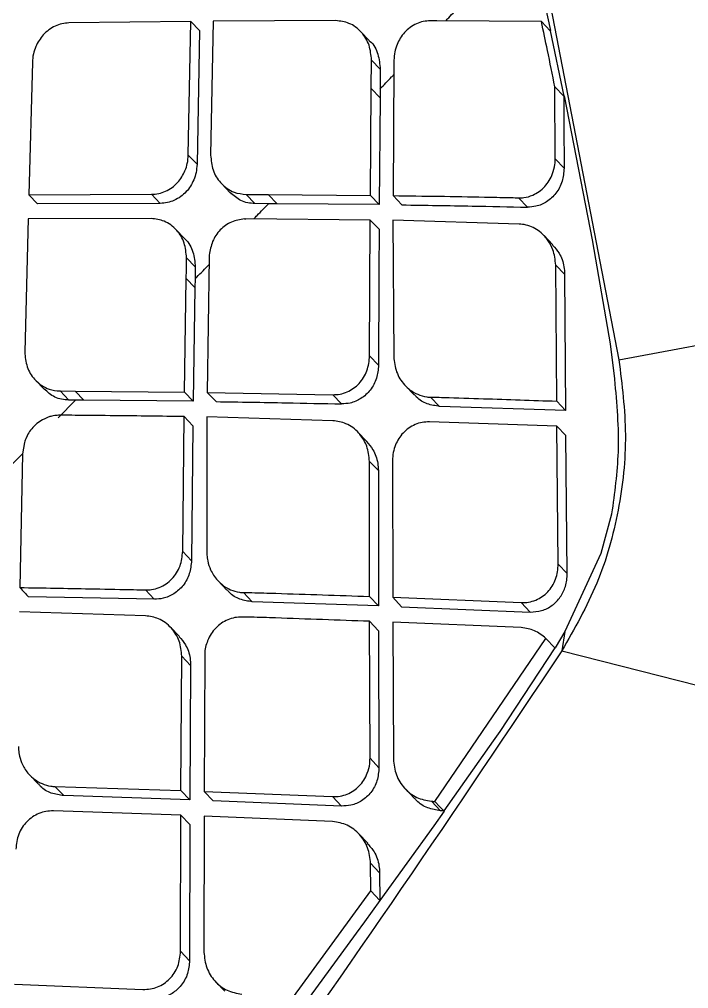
# Model space of a CAD drawing. Extents: x 832 to 912, y 781 to 934.
# Drawn here: x 901.753 to 902.636, y 810.072 to 811.352 of the extents above; entities that cross this region are included whole.
import ezdxf

# ---------------------------------------------------------------- set-up
doc = ezdxf.new("R2010")
doc.units = 0
doc.header["$MEASUREMENT"] = 0
doc.layers.add('1', color=4, linetype='Continuous')

# ---------------------------------------------------------------- blocks, each defined once
blk = doc.blocks.new('2026 SOVEREIGN HL')
at = {"layer": '1', "color": 3, "linetype": 'Continuous', "lineweight": 25}
for p, q in [((70.7045, 14.3787), (70.815, 13.8079)), ((70.7179, 14.2751), (70.7248, 14.2426)), ((70.2502, 14.2548), (70.0893, 14.2528)), ((70.2468, 14.0781), (70.2502, 14.2548)), ((70.2502, 14.2548), (70.2617, 14.2428)), ((70.2795, 14.255), (70.2763, 14.0782)), ((70.4416, 14.2558), (70.2795, 14.255)), ((70.7128, 14.2545), (70.5748, 14.2556)), ((70.7128, 14.2545), (70.7244, 14.2423)), ((70.2617, 14.2428), (70.2583, 14.0661)), ((70.4856, 14.2295), (70.4741, 14.2416)), ((70.7244, 14.2424), (70.7423, 14.1562)), ((70.041, 14.201), (70.0362, 14.0259)), ((70.4882, 14.166), (70.4886, 14.2037)), ((70.4886, 14.2037), (70.5001, 14.1916)), ((70.5182, 14.1969), (70.5171, 14.0247)), ((70.5001, 14.1916), (70.4999, 14.1658)), ((70.4872, 14.025), (70.4882, 14.166)), ((70.4882, 14.166), (70.4998, 14.1538)), ((70.4999, 14.1658), (70.4998, 14.1538)), ((70.7309, 14.0735), (70.7306, 14.1685)), ((70.7306, 14.1685), (70.7423, 14.1562)), ((70.4998, 14.1538), (70.4988, 14.0128)), ((70.7427, 14.1563), (70.7802, 13.964)), ((70.2468, 14.0781), (70.2583, 14.0661)), ((70.7309, 14.0735), (70.7427, 14.0612)), ((70.2906, 14.0406), (70.3021, 14.0285)), ((70.0362, 14.0259), (70.1984, 14.0265)), ((70.0362, 14.0259), (70.0476, 14.0139)), ((70.1984, 14.0265), (70.2099, 14.0145)), ((70.3232, 14.0263), (70.3524, 14.0261)), ((70.3232, 14.0263), (70.3347, 14.0142)), ((70.3524, 14.0261), (70.4872, 14.025)), ((70.364, 14.014), (70.3524, 14.0261)), ((70.4872, 14.025), (70.4988, 14.0129)), ((70.5171, 14.0247), (70.5287, 14.0125)), ((70.6943, 14.0095), (70.6826, 14.0218)), ((70.2099, 14.0145), (70.0476, 14.0139)), ((70.3527, 14.0141), (70.3347, 14.0142)), ((70.364, 14.0141), (70.3528, 14.0141)), ((70.4988, 14.0129), (70.364, 14.0141)), ((70.0353, 13.994), (70.0311, 13.8183)), ((70.1978, 13.9944), (70.0353, 13.994)), ((70.3211, 13.994), (70.3227, 13.994)), ((70.487, 13.9925), (70.3227, 13.994)), ((70.4861, 13.8132), (70.487, 13.9925)), ((70.487, 13.9925), (70.4986, 13.9803)), ((70.5169, 13.9921), (70.5179, 13.8119)), ((70.6832, 13.9872), (70.5169, 13.9921)), ((70.2417, 13.9682), (70.2302, 13.9802)), ((70.728, 13.9596), (70.7162, 13.9719)), ((70.7803, 13.9638), (70.8033, 13.8289)), ((70.2445, 13.9426), (70.256, 13.9306)), ((70.2742, 13.9424), (70.2718, 13.7648)), ((70.2744, 13.9463), (70.2742, 13.9424)), ((70.256, 13.9306), (70.2558, 13.9149)), ((70.7316, 13.9331), (70.7434, 13.9208)), ((70.7329, 13.7533), (70.7316, 13.9331)), ((70.2419, 13.7652), (70.2441, 13.9153)), ((70.2441, 13.9153), (70.2556, 13.9032)), ((70.2558, 13.9149), (70.2556, 13.9033)), ((70.7434, 13.9208), (70.7447, 13.7409)), ((70.2556, 13.9033), (70.2534, 13.7531)), ((70.8033, 13.8289), (70.8091, 13.7829)), ((70.4861, 13.8132), (70.4978, 13.8009)), ((70.0451, 13.781), (70.0566, 13.7689)), ((70.5331, 13.7739), (70.5448, 13.7617)), ((70.0776, 13.7667), (70.0976, 13.7666)), ((70.0776, 13.7667), (70.0891, 13.7547)), ((70.0976, 13.7666), (70.2419, 13.7652)), ((70.0976, 13.7666), (70.1091, 13.7545)), ((70.2419, 13.7652), (70.2534, 13.7531)), ((70.2718, 13.7648), (70.4374, 13.7618)), ((70.2718, 13.7648), (70.2834, 13.7527)), ((70.4374, 13.7618), (70.4491, 13.7496)), ((70.0752, 13.7314), (70.0981, 13.7546)), ((70.0981, 13.7546), (70.0891, 13.7547)), ((70.1091, 13.7545), (70.0982, 13.7546)), ((70.2534, 13.7531), (70.1091, 13.7545)), ((70.5666, 13.7586), (70.5784, 13.7463)), ((70.7447, 13.7409), (70.7329, 13.7533)), ((70.7448, 13.7409), (70.5784, 13.7463)), ((70.2394, 13.5548), (70.2414, 13.7329)), ((70.2414, 13.7329), (70.253, 13.7208)), ((70.2714, 13.7325), (70.2712, 13.5536)), ((70.4377, 13.7275), (70.2714, 13.7325)), ((70.7332, 13.7203), (70.5651, 13.7259)), ((70.253, 13.7208), (70.2511, 13.5426)), ((70.4824, 13.7001), (70.4707, 13.7123)), ((70.7332, 13.7203), (70.7451, 13.7079)), ((70.735, 13.5382), (70.7332, 13.7203)), ((70.0305, 13.6988), (70.028, 13.6836)), ((70.7469, 13.5257), (70.745, 13.7079)), ((70.0096, 13.6652), (70.0281, 13.6839)), ((70.028, 13.6836), (70.0245, 13.5071)), ((70.4858, 13.6738), (70.4976, 13.6615)), ((70.4859, 13.4953), (70.4858, 13.6738)), ((70.5162, 13.6747), (70.5165, 13.4942)), ((70.4976, 13.6615), (70.4977, 13.483)), ((70.8053, 13.604), (70.7913, 13.5521)), ((70.2394, 13.5548), (70.251, 13.5426)), ((70.7913, 13.5521), (70.7437, 13.4491)), ((70.735, 13.5382), (70.7469, 13.5257)), ((70.2862, 13.5158), (70.2978, 13.5036)), ((70.202, 13.4917), (70.036, 13.495)), ((70.1903, 13.5039), (70.2019, 13.4917)), ((70.3196, 13.5006), (70.3313, 13.4883)), ((70.4977, 13.483), (70.4859, 13.4953)), ((70.5165, 13.4942), (70.6859, 13.4873)), ((70.5165, 13.4942), (70.5283, 13.4818)), ((70.4977, 13.483), (70.3313, 13.4884)), ((70.5283, 13.4818), (70.6978, 13.4748)), ((70.6859, 13.4873), (70.6978, 13.4748)), ((70.1904, 13.4698), (70.0239, 13.475)), ((70.235, 13.4425), (70.2233, 13.4547)), ((70.4859, 13.4625), (70.4978, 13.4501)), ((70.4866, 13.2817), (70.4859, 13.4625)), ((70.5166, 13.4614), (70.5174, 13.2803)), ((70.6862, 13.4542), (70.5166, 13.4614)), ((70.4977, 13.4501), (70.4984, 13.2692)), ((70.7438, 13.4491), (70.7308, 13.4273)), ((70.7437, 13.4491), (70.7399, 13.4234)), ((70.572, 13.2246), (70.7186, 13.44)), ((70.7306, 13.4274), (70.7186, 13.44)), ((70.2371, 13.2391), (70.2382, 13.4164)), ((70.2382, 13.4164), (70.2499, 13.4042)), ((70.2686, 13.4173), (70.2678, 13.2379)), ((70.7306, 13.4274), (70.6577, 13.3171)), ((70.2499, 13.4042), (70.2489, 13.2268)), ((70.6577, 13.3171), (70.649, 13.3045)), ((70.649, 13.3045), (70.584, 13.2121)), ((70.4866, 13.2817), (70.4984, 13.2692)), ((70.0373, 13.2597), (70.049, 13.2475)), ((70.0707, 13.2445), (70.2371, 13.2391)), ((70.0707, 13.2445), (70.0824, 13.2323)), ((70.2489, 13.2268), (70.2371, 13.2391)), ((70.2678, 13.2379), (70.4372, 13.231)), ((70.2678, 13.2379), (70.2796, 13.2256)), ((70.5333, 13.2411), (70.5452, 13.2286)), ((70.2489, 13.2267), (70.0824, 13.2323)), ((70.449, 13.2186), (70.2796, 13.2256)), ((70.449, 13.2186), (70.4372, 13.231)), ((70.5676, 13.2249), (70.5796, 13.2124)), ((70.237, 13.2065), (70.0688, 13.2122)), ((70.5844, 13.212), (70.5706, 13.1926)), ((70.2366, 13.0267), (70.237, 13.2065)), ((70.237, 13.2065), (70.2488, 13.1942)), ((70.2677, 13.2053), (70.2675, 13.0253)), ((70.4373, 13.1982), (70.2677, 13.2053)), ((70.2488, 13.1942), (70.2484, 13.0143)), ((70.5706, 13.1926), (70.4997, 13.0936)), ((70.4835, 13.1696), (70.4716, 13.1821)), ((70.4874, 13.1429), (70.4993, 13.1304)), ((70.4876, 13.1065), (70.4874, 13.1429)), ((70.4993, 13.1303), (70.4996, 13.0937)), ((70.3857, 12.9667), (70.4876, 13.1065)), ((70.4996, 13.094), (70.4876, 13.1065)), ((70.4995, 13.0937), (70.4791, 13.0655)), ((70.4791, 13.0655), (70.4683, 13.0507)), ((70.4683, 13.0507), (70.3978, 12.9543)), ((70.2366, 13.0267), (70.2484, 13.0143)), ((70.0173, 12.9835), (70.1869, 12.9764)), ((70.283, 12.9864), (70.2949, 12.9739))]:
    blk.add_line(p, q, dxfattribs=at)
at = {"layer": '1', "color": 3, "linetype": 'Continuous', "lineweight": 25, "flags": 128}
for points in [[(70.815, 13.8079), (71.1925, 13.8782), (71.5701, 13.9486)], [(70.7398, 13.4234), (70.9975, 13.3578), (71.1642, 13.3153), (71.3309, 13.2729), (71.4977, 13.2304)], [(70.572, 13.2246), (70.5787, 13.2176), (70.584, 13.2121)]]:
    blk.add_lwpolyline(points, dxfattribs=at)
at = {"layer": '1', "color": 3, "linetype": 'Continuous', "lineweight": 25}
for points, knots in [([(70.6593, 18.1875), (70.7126, 18.1214), (70.8195, 17.9887), (70.9979, 17.7404), (71.1824, 17.4616), (71.3711, 17.1541), (71.5616, 16.822), (71.7528, 16.4674), (71.9432, 16.0944), (72.1323, 15.7065), (72.3199, 15.306), (72.5066, 14.8939), (72.6929, 14.4737), (72.818, 14.1888), (72.8804, 14.0466)], [0, 0, 0, 0, 0.083648, 0.167745, 0.251461, 0.334457, 0.417447, 0.500935, 0.584376, 0.667337, 0.750217, 0.833366, 0.916826, 1, 1, 1, 1]), ([(72.9554, 14.0657), (72.9199, 14.1437), (72.8486, 14.3008), (72.7462, 14.5262), (72.6513, 14.7318), (72.5668, 14.9134), (72.4938, 15.0688), (72.4334, 15.1962), (72.3863, 15.2949), (72.3462, 15.3781), (72.3072, 15.4588), (72.245, 15.5865), (72.1561, 15.7666), (72.0456, 15.9859), (71.9286, 16.2129), (71.803, 16.4508), (71.6583, 16.7163), (71.5165, 16.9663), (71.3818, 17.1944), (71.2579, 17.3971), (71.128, 17.6008), (70.9946, 17.8001), (70.8595, 17.9922), (70.7759, 18.1013), (70.733, 18.1572)], [0, 0, 0, 0, 0.046373, 0.093378, 0.134795, 0.17055, 0.203869, 0.230109, 0.249305, 0.26525, 0.282156, 0.300025, 0.345965, 0.397332, 0.442957, 0.497267, 0.560092, 0.630984, 0.682759, 0.738301, 0.797845, 0.861658, 0.928995, 1, 1, 1, 1]), ([(70.3443, 17.9573), (70.3651, 17.912), (70.4065, 17.8214), (70.4781, 17.6668), (70.5575, 17.4938), (70.6475, 17.2985), (70.748, 17.0801), (70.8612, 16.8404), (70.9821, 16.5825), (71.1231, 16.2811), (71.2824, 15.9363), (71.4568, 15.5507), (71.63, 15.1579), (71.801, 14.7596), (71.9692, 14.3579), (72.0783, 14.0879), (72.1328, 13.953)], [0, 0, 0, 0, 0.06234, 0.124818, 0.187363, 0.250453, 0.313852, 0.376637, 0.439459, 0.502671, 0.586016, 0.668823, 0.751617, 0.834543, 0.917364, 1, 1, 1, 1]), ([(70.2889, 17.8888), (70.3074, 17.8424), (70.3445, 17.7495), (70.4072, 17.5905), (70.4809, 17.4139), (70.5667, 17.2153), (70.6663, 16.9947), (70.7802, 16.7547), (70.9038, 16.4988), (71.0494, 16.2023), (71.2151, 15.8658), (71.3975, 15.491), (71.5792, 15.1101), (71.7582, 14.724), (71.9336, 14.3342), (72.0458, 14.0715), (72.1019, 13.9403)], [0, 0, 0, 0, 0.062319, 0.124752, 0.187451, 0.250906, 0.314486, 0.37751, 0.440611, 0.503896, 0.587131, 0.669779, 0.75236, 0.835034, 0.917583, 1, 1, 1, 1]), ([(71.5699, 13.9485), (71.5189, 14.0978), (71.4167, 14.3965), (71.257, 14.8394), (71.0921, 15.2767), (70.9259, 15.7064), (70.7795, 16.0708), (70.6596, 16.3723), (70.5624, 16.6134), (70.4744, 16.8436), (70.3811, 17.0742), (70.2986, 17.3068), (70.2164, 17.5266), (70.1715, 17.6537), (70.149, 17.7174)], [0, 0, 0, 0, 0.0993043, 0.1988023, 0.2983849, 0.3983175, 0.4984056, 0.5609175, 0.6237892, 0.6873653, 0.7502552, 0.8333895, 0.9165326, 1, 1, 1, 1]), ([(70.1493, 17.7177), (70.1519, 17.7104), (70.1665, 17.67), (70.1937, 17.5925), (70.2321, 17.494), (70.2711, 17.3955), (70.3075, 17.299), (70.3501, 17.1859), (70.4023, 17.0535), (70.4655, 16.9017), (70.5341, 16.7265), (70.6062, 16.5446), (70.6851, 16.347), (70.7698, 16.1346), (70.8603, 15.908), (70.9528, 15.675), (71.0447, 15.4387), (71.1379, 15.1951), (71.2218, 14.9727), (71.2938, 14.7783), (71.356, 14.6074), (71.4209, 14.426), (71.4846, 14.2461), (71.54, 14.0879), (71.5711, 13.9942), (71.5846, 13.9536)], [0, 0, 0, 0, 0.0097381, 0.0546014, 0.100033, 0.1320562, 0.1702627, 0.2056372, 0.2487953, 0.3001589, 0.3461505, 0.3974849, 0.4466415, 0.4985921, 0.555879, 0.6112052, 0.6642788, 0.7210906, 0.7793451, 0.8161973, 0.8528832, 0.894557, 0.9379495, 0.9731378, 1, 1, 1, 1]), ([(70.5865, 14.2555), (70.5878, 14.2569), (70.5943, 14.2637), (70.6008, 14.2705), (70.6061, 14.2759)], [0, 0, 0, 0, 0.20177, 1, 1, 1, 1]), ([(70.0893, 14.2528), (70.0862, 14.2525), (70.0801, 14.2521), (70.071, 14.2488), (70.0626, 14.2438), (70.0532, 14.2353), (70.0461, 14.2242), (70.0419, 14.2116), (70.0413, 14.2046), (70.041, 14.201)], [0, 0, 0, 0, 0.124649, 0.249456, 0.374894, 0.501321, 0.731904, 0.86131, 1, 1, 1, 1]), ([(70.4886, 14.2037), (70.4879, 14.2104), (70.4867, 14.2239), (70.4777, 14.2385), (70.4679, 14.2475), (70.4568, 14.254), (70.4475, 14.2551), (70.4416, 14.2558)], [0, 0, 0, 0, 0.248327, 0.498843, 0.639348, 0.769715, 1, 1, 1, 1]), ([(70.5663, 14.2556), (70.5632, 14.2555), (70.5568, 14.2551), (70.5477, 14.2519), (70.5392, 14.2469), (70.5298, 14.2384), (70.5229, 14.2271), (70.5189, 14.2143), (70.5185, 14.2073), (70.5182, 14.2036)], [0, 0, 0, 0, 0.125521, 0.25048, 0.37563, 0.501388, 0.732585, 0.86176, 1, 1, 1, 1]), ([(70.5748, 14.2556), (70.5732, 14.2556), (70.5704, 14.2556), (70.5676, 14.2556), (70.5663, 14.2556)], [0, 0, 0, 0, 0.560086, 1, 1, 1, 1]), ([(70.7306, 14.1685), (70.7273, 14.1845), (70.7215, 14.2132), (70.7154, 14.2418), (70.7128, 14.2545)], [0, 0, 0, 0, 0.557818, 1, 1, 1, 1]), ([(70.4855, 14.2293), (70.4859, 14.229), (70.4915, 14.2249), (70.498, 14.2116), (70.4994, 14.1983), (70.5001, 14.1916)], [0, 0, 0, 0, 0.037294, 0.520273, 1, 1, 1, 1]), ([(70.5182, 14.2036), (70.5182, 14.2024), (70.5182, 14.2002), (70.5182, 14.1979), (70.5182, 14.1969)], [0, 0, 0, 0, 0.559845, 1, 1, 1, 1]), ([(70.5, 14.1658), (70.505, 14.171), (70.5111, 14.1773), (70.5171, 14.1835), (70.5181, 14.1846)], [0, 0, 0, 0, 0.833374, 1, 1, 1, 1]), ([(70.7423, 14.1562), (70.7424, 14.1385), (70.7425, 14.1068), (70.7426, 14.0751), (70.7427, 14.0612)], [0, 0, 0, 0, 0.5600046, 1, 1, 1, 1]), ([(70.1984, 14.0265), (70.2015, 14.0267), (70.2079, 14.0271), (70.217, 14.0303), (70.2255, 14.0352), (70.2349, 14.0437), (70.2419, 14.0548), (70.246, 14.0675), (70.2465, 14.0745), (70.2468, 14.0781)], [0, 0, 0, 0, 0.126573, 0.251996, 0.376744, 0.501459, 0.731685, 0.86108, 1, 1, 1, 1]), ([(70.2763, 14.0782), (70.2769, 14.0715), (70.2781, 14.0581), (70.2872, 14.0432), (70.2975, 14.0341), (70.3088, 14.0279), (70.3177, 14.0269), (70.3232, 14.0263)], [0, 0, 0, 0, 0.249149, 0.498371, 0.652244, 0.787136, 1, 1, 1, 1]), ([(70.6826, 14.0218), (70.685, 14.0218), (70.6914, 14.0218), (70.7006, 14.0248), (70.7099, 14.0299), (70.7173, 14.0365), (70.7234, 14.0446), (70.728, 14.0543), (70.7307, 14.0642), (70.7309, 14.0709), (70.7309, 14.0735)], [0, 0, 0, 0, 0.091981, 0.248264, 0.372174, 0.497589, 0.620124, 0.748654, 0.901125, 1, 1, 1, 1]), ([(70.2583, 14.0661), (70.258, 14.0625), (70.2575, 14.0554), (70.2534, 14.0427), (70.2464, 14.0316), (70.2369, 14.0231), (70.2285, 14.0182), (70.2193, 14.0151), (70.213, 14.0147), (70.2099, 14.0145)], [0, 0, 0, 0, 0.139129, 0.2687, 0.499149, 0.623928, 0.748624, 0.873804, 1, 1, 1, 1]), ([(70.7427, 14.0612), (70.7422, 14.0553), (70.7412, 14.0434), (70.7327, 14.0275), (70.7204, 14.0161), (70.7068, 14.0101), (70.6981, 14.0097), (70.6943, 14.0095)], [0, 0, 0, 0, 0.222896, 0.446353, 0.656182, 0.853452, 1, 1, 1, 1]), ([(70.3347, 14.0142), (70.3315, 14.0144), (70.3251, 14.0149), (70.3135, 14.0188), (70.3067, 14.0248), (70.3023, 14.0288)], [0, 0, 0, 0, 0.262726, 0.524733, 1, 1, 1, 1]), ([(70.5171, 14.0247), (70.5573, 14.0242), (70.608, 14.0236), (70.6629, 14.0223), (70.6777, 14.0221), (70.6821, 14.0218), (70.6826, 14.0218)], [0, 0, 0, 0, 0.73024, 0.922652, 0.991434, 1, 1, 1, 1]), ([(70.3331, 13.9939), (70.3346, 13.9955), (70.3412, 14.0022), (70.3477, 14.0089), (70.3527, 14.0141)], [0, 0, 0, 0, 0.235714, 1, 1, 1, 1]), ([(70.5287, 14.0125), (70.5596, 14.012), (70.6147, 14.0112), (70.67, 14.01), (70.6943, 14.0095)], [0, 0, 0, 0, 0.560002, 1, 1, 1, 1]), ([(70.2445, 13.9426), (70.2439, 13.9493), (70.2427, 13.9627), (70.2338, 13.9773), (70.224, 13.9862), (70.2129, 13.9926), (70.2037, 13.9937), (70.1978, 13.9944)], [0, 0, 0, 0, 0.248183, 0.498567, 0.639648, 0.770269, 1, 1, 1, 1]), ([(70.3211, 13.994), (70.3152, 13.9931), (70.3034, 13.9913), (70.2883, 13.9801), (70.2777, 13.9645), (70.2755, 13.9523), (70.2744, 13.9463)], [0, 0, 0, 0, 0.250655, 0.501263, 0.750495, 1, 1, 1, 1]), ([(70.4986, 13.9803), (70.4984, 13.9469), (70.4981, 13.8871), (70.4979, 13.8273), (70.4978, 13.8009)], [0, 0, 0, 0, 0.560003, 1, 1, 1, 1]), ([(70.7316, 13.9331), (70.7309, 13.94), (70.7296, 13.9515), (70.7231, 13.9635), (70.715, 13.974), (70.7051, 13.9816), (70.6928, 13.9863), (70.6863, 13.9869), (70.6832, 13.9872)], [0, 0, 0, 0, 0.250293, 0.417573, 0.502688, 0.752922, 0.880891, 1, 1, 1, 1]), ([(70.2416, 13.9681), (70.242, 13.9677), (70.2472, 13.9632), (70.2541, 13.9506), (70.2554, 13.9372), (70.256, 13.9306)], [0, 0, 0, 0, 0.037509, 0.522659, 1, 1, 1, 1]), ([(70.7276, 13.9593), (70.7306, 13.9559), (70.7378, 13.9479), (70.7426, 13.9339), (70.7432, 13.9242), (70.7434, 13.9208)], [0, 0, 0, 0, 0.320734, 0.766059, 1, 1, 1, 1]), ([(70.2441, 13.9153), (70.2442, 13.9204), (70.2443, 13.9295), (70.2444, 13.9386), (70.2445, 13.9426)], [0, 0, 0, 0, 0.559951, 1, 1, 1, 1]), ([(70.2558, 13.9149), (70.2613, 13.9205), (70.2675, 13.9268), (70.2736, 13.933), (70.2741, 13.9336)], [0, 0, 0, 0, 0.9096429, 1, 1, 1, 1]), ([(70.031, 13.8183), (70.0316, 13.8116), (70.0328, 13.7983), (70.042, 13.7832), (70.0527, 13.7739), (70.0643, 13.768), (70.0727, 13.7672), (70.0776, 13.7667)], [0, 0, 0, 0, 0.249257, 0.498101, 0.667595, 0.80769, 1, 1, 1, 1]), ([(70.4374, 13.7618), (70.4407, 13.7619), (70.4471, 13.7622), (70.4564, 13.7652), (70.4649, 13.77), (70.4723, 13.7764), (70.4783, 13.7843), (70.4844, 13.7963), (70.4855, 13.8064), (70.4861, 13.8132)], [0, 0, 0, 0, 0.127231, 0.25219, 0.375637, 0.49826, 0.620218, 0.747599, 1, 1, 1, 1]), ([(70.5179, 13.8119), (70.5187, 13.8051), (70.5203, 13.7914), (70.5296, 13.7768), (70.5398, 13.7675), (70.5497, 13.7618), (70.5588, 13.7592), (70.5649, 13.7584), (70.5664, 13.7586), (70.5666, 13.7586)], [0, 0, 0, 0, 0.250555, 0.501018, 0.632844, 0.776761, 0.933604, 0.991613, 1, 1, 1, 1]), ([(70.4978, 13.8009), (70.4973, 13.7951), (70.4962, 13.7833), (70.4877, 13.7676), (70.4753, 13.7562), (70.4617, 13.7503), (70.4529, 13.7498), (70.4491, 13.7496)], [0, 0, 0, 0, 0.221514, 0.443512, 0.65307, 0.851261, 1, 1, 1, 1]), ([(70.815, 13.8079), (70.8191, 13.775), (70.8274, 13.709), (70.8166, 13.6087), (70.7895, 13.5111), (70.7564, 13.4527), (70.7398, 13.4234)], [0, 0, 0, 0, 0.250019, 0.500029, 0.750027, 1, 1, 1, 1]), ([(70.8092, 13.7822), (70.8121, 13.7502), (70.8173, 13.6911), (70.8092, 13.6318), (70.8054, 13.6046)], [0, 0, 0, 0, 0.540343, 1, 1, 1, 1]), ([(70.0891, 13.7547), (70.0859, 13.7549), (70.0795, 13.7553), (70.0679, 13.7592), (70.0611, 13.7653), (70.0568, 13.7692)], [0, 0, 0, 0, 0.261975, 0.523177, 1, 1, 1, 1]), ([(70.5784, 13.7463), (70.5729, 13.7472), (70.5619, 13.7488), (70.5504, 13.7552), (70.5461, 13.7608), (70.5452, 13.762)], [0, 0, 0, 0, 0.441628, 0.882322, 1, 1, 1, 1]), ([(70.2834, 13.7527), (70.3143, 13.7522), (70.3694, 13.7513), (70.4247, 13.7501), (70.4491, 13.7496)], [0, 0, 0, 0, 0.560008, 1, 1, 1, 1]), ([(70.5666, 13.7586), (70.5666, 13.7586), (70.5667, 13.7586), (70.5668, 13.7586), (70.5672, 13.7586), (70.5687, 13.7586), (70.5745, 13.7585), (70.5973, 13.7578), (70.6512, 13.7561), (70.7007, 13.7544), (70.7329, 13.7533)], [0, 0, 0, 0, 0.000272, 0.000737, 0.002264, 0.007706, 0.028188, 0.107569, 0.420014, 1, 1, 1, 1]), ([(70.0643, 13.7329), (70.0598, 13.7311), (70.0522, 13.728), (70.041, 13.7188), (70.0353, 13.7108), (70.0321, 13.7031), (70.0313, 13.7008), (70.0305, 13.6988)], [0, 0, 0, 0, 0.299705, 0.501104, 0.859628, 0.872431, 1, 1, 1, 1]), ([(70.077, 13.7347), (70.0749, 13.7346), (70.0714, 13.7345), (70.0672, 13.7337), (70.0651, 13.7331), (70.0643, 13.7329)], [0, 0, 0, 0, 0.501113, 0.816568, 1, 1, 1, 1]), ([(70.2414, 13.7329), (70.2111, 13.7333), (70.1631, 13.7339), (70.1091, 13.7344), (70.0845, 13.7347), (70.0777, 13.7347), (70.077, 13.7347)], [0, 0, 0, 0, 0.5529079, 0.8736677, 0.9866355, 1, 1, 1, 1]), ([(70.4858, 13.6738), (70.4851, 13.6806), (70.4838, 13.6936), (70.4767, 13.7054), (70.47, 13.7133), (70.4642, 13.7185), (70.4529, 13.7253), (70.4436, 13.7266), (70.4377, 13.7275)], [0, 0, 0, 0, 0.250386, 0.476416, 0.502082, 0.644854, 0.775441, 1, 1, 1, 1]), ([(70.5651, 13.7259), (70.5618, 13.7258), (70.5554, 13.7256), (70.546, 13.7226), (70.5375, 13.7179), (70.5278, 13.7095), (70.5208, 13.6983), (70.5168, 13.6854), (70.5164, 13.6783), (70.5162, 13.6747)], [0, 0, 0, 0, 0.126575, 0.251223, 0.374701, 0.497898, 0.732713, 0.862238, 1, 1, 1, 1]), ([(70.482, 13.6998), (70.485, 13.6964), (70.4922, 13.6884), (70.4968, 13.6745), (70.4974, 13.6648), (70.4976, 13.6615)], [0, 0, 0, 0, 0.325045, 0.769223, 1, 1, 1, 1]), ([(70.1903, 13.5039), (70.193, 13.5039), (70.1992, 13.504), (70.2084, 13.5068), (70.2175, 13.5116), (70.2253, 13.5184), (70.2316, 13.5264), (70.2378, 13.5384), (70.2388, 13.5483), (70.2394, 13.5548)], [0, 0, 0, 0, 0.105838, 0.238451, 0.373428, 0.498517, 0.627721, 0.754227, 1, 1, 1, 1]), ([(70.2712, 13.5536), (70.2712, 13.5532), (70.2713, 13.552), (70.2715, 13.5482), (70.2725, 13.5407), (70.2763, 13.529), (70.2835, 13.5179), (70.2929, 13.5094), (70.3028, 13.5037), (70.3117, 13.5012), (70.3178, 13.5004), (70.3194, 13.5006), (70.3196, 13.5006)], [0, 0, 0, 0, 0.014199, 0.042305, 0.140125, 0.293285, 0.501595, 0.633643, 0.776926, 0.933482, 0.991585, 1, 1, 1, 1]), ([(70.2511, 13.5426), (70.2505, 13.5368), (70.2493, 13.5252), (70.2408, 13.5096), (70.2284, 13.4983), (70.2147, 13.4923), (70.2058, 13.4919), (70.202, 13.4917)], [0, 0, 0, 0, 0.220113, 0.440695, 0.649811, 0.848695, 1, 1, 1, 1]), ([(70.6859, 13.4873), (70.6892, 13.4873), (70.6958, 13.4874), (70.7053, 13.4903), (70.7139, 13.4949), (70.7213, 13.5012), (70.7273, 13.5091), (70.7335, 13.5212), (70.7344, 13.5314), (70.735, 13.5382)], [0, 0, 0, 0, 0.128386, 0.25346, 0.376101, 0.497232, 0.619398, 0.746445, 1, 1, 1, 1]), ([(70.6978, 13.4748), (70.703, 13.475), (70.7133, 13.4756), (70.7274, 13.4829), (70.7383, 13.4942), (70.7456, 13.5089), (70.7465, 13.5199), (70.7469, 13.5257)], [0, 0, 0, 0, 0.197967, 0.39626, 0.588511, 0.782419, 1, 1, 1, 1]), ([(70.0245, 13.5071), (70.0553, 13.5066), (70.1036, 13.5058), (70.1583, 13.5046), (70.1827, 13.5042), (70.1896, 13.5039), (70.1903, 13.5039)], [0, 0, 0, 0, 0.557834, 0.876302, 0.987327, 1, 1, 1, 1]), ([(70.0245, 13.5071), (70.0266, 13.5048), (70.0305, 13.5008), (70.0343, 13.4968), (70.036, 13.495)], [0, 0, 0, 0, 0.560011, 1, 1, 1, 1]), ([(70.3313, 13.4883), (70.3258, 13.4892), (70.3148, 13.4908), (70.3034, 13.4972), (70.2991, 13.5028), (70.2983, 13.5039)], [0, 0, 0, 0, 0.443338, 0.885741, 1, 1, 1, 1]), ([(70.3196, 13.5006), (70.3197, 13.5006), (70.32, 13.5006), (70.321, 13.5006), (70.3246, 13.5006), (70.3385, 13.5002), (70.3929, 13.4986), (70.4446, 13.4968), (70.4859, 13.4953)], [0, 0, 0, 0, 0.00187, 0.005625, 0.018797, 0.067895, 0.257153, 1, 1, 1, 1]), ([(70.2382, 13.4164), (70.2375, 13.4232), (70.2362, 13.4368), (70.2269, 13.4517), (70.2168, 13.4609), (70.2055, 13.4676), (70.1963, 13.4689), (70.1904, 13.4698)], [0, 0, 0, 0, 0.250299, 0.501652, 0.645036, 0.775931, 1, 1, 1, 1]), ([(70.3178, 13.4681), (70.3146, 13.468), (70.3082, 13.4678), (70.2988, 13.4649), (70.2903, 13.4602), (70.2828, 13.4538), (70.2766, 13.446), (70.271, 13.4346), (70.2683, 13.4247), (70.2686, 13.418), (70.2686, 13.4173)], [0, 0, 0, 0, 0.125743, 0.250222, 0.374135, 0.497871, 0.620792, 0.748642, 0.972799, 1, 1, 1, 1]), ([(70.4859, 13.4625), (70.4446, 13.464), (70.3926, 13.4658), (70.3376, 13.4678), (70.3231, 13.468), (70.3191, 13.4682), (70.318, 13.4681), (70.3178, 13.4681)], [0, 0, 0, 0, 0.73694, 0.92768, 0.978623, 0.997419, 1, 1, 1, 1]), ([(70.7186, 13.44), (70.7138, 13.4438), (70.7043, 13.4515), (70.6922, 13.4533), (70.6862, 13.4542)], [0, 0, 0, 0, 0.504813, 1, 1, 1, 1]), ([(70.2346, 13.4422), (70.2376, 13.4388), (70.2447, 13.4308), (70.2493, 13.4169), (70.2498, 13.4074), (70.2499, 13.4042)], [0, 0, 0, 0, 0.329396, 0.773082, 1, 1, 1, 1]), ([(70.7398, 13.4234), (70.5992, 13.2137), (70.3179, 12.7942), (69.8467, 12.2), (69.3413, 11.6351), (68.7988, 11.1052), (68.2213, 10.6135), (67.6123, 10.1617), (66.9773, 9.7465), (66.5338, 9.504), (66.312, 9.3828)], [0, 0, 0, 0, 0.1250008, 0.2500011, 0.3750032, 0.4999972, 0.6249912, 0.7499939, 0.8749964, 1, 1, 1, 1]), ([(70.0226, 13.2972), (70.0226, 13.2957), (70.0228, 13.2915), (70.0241, 13.2833), (70.0279, 13.2721), (70.0349, 13.2615), (70.0441, 13.2533), (70.0539, 13.2476), (70.0629, 13.2451), (70.0689, 13.2443), (70.0705, 13.2445), (70.0707, 13.2445)], [0, 0, 0, 0, 0.054746, 0.156668, 0.305625, 0.501439, 0.634025, 0.776802, 0.933315, 0.991559, 1, 1, 1, 1]), ([(70.4372, 13.231), (70.4405, 13.2311), (70.4471, 13.2312), (70.4566, 13.234), (70.4652, 13.2386), (70.4726, 13.2449), (70.4788, 13.2527), (70.4837, 13.2627), (70.4865, 13.2726), (70.4865, 13.2793), (70.4866, 13.2817)], [0, 0, 0, 0, 0.128537, 0.253645, 0.376173, 0.496996, 0.619943, 0.747761, 0.910484, 1, 1, 1, 1]), ([(70.5174, 13.2803), (70.5183, 13.2733), (70.5199, 13.2593), (70.5313, 13.2415), (70.5475, 13.2284), (70.561, 13.226), (70.5676, 13.2249)], [0, 0, 0, 0, 0.250512, 0.502913, 0.753942, 1, 1, 1, 1]), ([(70.4984, 13.2692), (70.4979, 13.2634), (70.497, 13.2517), (70.4886, 13.2362), (70.4763, 13.225), (70.4624, 13.219), (70.4532, 13.2187), (70.449, 13.2186)], [0, 0, 0, 0, 0.219021, 0.438613, 0.644022, 0.837942, 1, 1, 1, 1]), ([(70.0824, 13.2323), (70.0769, 13.2331), (70.0658, 13.2347), (70.0544, 13.2411), (70.0502, 13.2467), (70.0494, 13.2478)], [0, 0, 0, 0, 0.445199, 0.889499, 1, 1, 1, 1]), ([(71.4977, 13.2304), (71.3728, 13.0345), (71.1231, 12.6428), (70.7096, 12.0815), (70.2695, 11.5426), (69.8013, 11.0304), (69.3045, 10.5492), (68.7798, 10.0988), (68.2276, 9.679), (67.6507, 9.2899), (67.0541, 8.9285), (66.6412, 8.7147), (66.4347, 8.6078)], [0, 0, 0, 0, 0.100345, 0.20059, 0.300906, 0.400756, 0.500092, 0.599382, 0.699069, 0.799349, 0.899659, 1, 1, 1, 1]), ([(70.5796, 13.2124), (70.5739, 13.2133), (70.5625, 13.2153), (70.5507, 13.2221), (70.5464, 13.2278), (70.5456, 13.2289)], [0, 0, 0, 0, 0.447436, 0.893707, 1, 1, 1, 1]), ([(70.5676, 13.2249), (70.5684, 13.2248), (70.5699, 13.2248), (70.5714, 13.2247), (70.572, 13.2246)], [0, 0, 0, 0, 0.560309, 1, 1, 1, 1]), ([(71.5122, 13.221), (71.5035, 13.2073), (71.4807, 13.1713), (71.4393, 13.1058), (71.3912, 13.0297), (71.3437, 12.9553), (71.3026, 12.892), (71.2631, 12.8324), (71.2227, 12.7724), (71.149, 12.6639), (71.042, 12.5107), (70.8633, 12.2638), (70.6395, 11.9711), (70.3496, 11.6171), (70.0306, 11.2549), (69.6793, 10.8891), (69.2812, 10.5095), (68.8279, 10.119), (68.3151, 9.7236), (67.8394, 9.3953), (67.4115, 9.1254), (67.1357, 8.9636), (66.9539, 8.8617), (66.8689, 8.8148), (66.7831, 8.7684), (66.6996, 8.724), (66.6137, 8.679), (66.5288, 8.636), (66.4699, 8.6061), (66.4426, 8.5923)], [0, 0, 0, 0, 0.007015, 0.018363, 0.033423, 0.04585, 0.056436, 0.065972, 0.076734, 0.087612, 0.122549, 0.157338, 0.219068, 0.281467, 0.354683, 0.427219, 0.500115, 0.591822, 0.685047, 0.779145, 0.840884, 0.903128, 0.916964, 0.930722, 0.945004, 0.958992, 0.971501, 0.986828, 1, 1, 1, 1]), ([(70.0688, 13.2122), (70.0655, 13.2121), (70.059, 13.2119), (70.0497, 13.209), (70.0411, 13.2044), (70.0336, 13.1981), (70.0274, 13.1903), (70.0211, 13.1785), (70.0199, 13.1684), (70.0192, 13.1617)], [0, 0, 0, 0, 0.127436, 0.25254, 0.37593, 0.498467, 0.621002, 0.747766, 1, 1, 1, 1]), ([(70.584, 13.2121), (70.5832, 13.2122), (70.5817, 13.2123), (70.5802, 13.2123), (70.5796, 13.2124)], [0, 0, 0, 0, 0.560033, 1, 1, 1, 1]), ([(70.4874, 13.1429), (70.4866, 13.1499), (70.4849, 13.1639), (70.4735, 13.1816), (70.4573, 13.1947), (70.4439, 13.197), (70.4373, 13.1982)], [0, 0, 0, 0, 0.250546, 0.503032, 0.753991, 1, 1, 1, 1]), ([(70.483, 13.1693), (70.4862, 13.1658), (70.4937, 13.1574), (70.4985, 13.1432), (70.4991, 13.1334), (70.4993, 13.1303)], [0, 0, 0, 0, 0.330215, 0.783743, 1, 1, 1, 1]), ([(72.0759, 13.081), (71.9407, 12.8673), (71.6702, 12.4398), (71.2248, 11.8251), (70.749, 11.236), (70.2414, 10.6776), (69.7037, 10.1509), (69.1327, 9.6593), (68.5309, 9.2014), (67.9016, 8.7782), (67.2507, 8.3863), (66.8005, 8.1549), (66.5754, 8.0391)], [0, 0, 0, 0, 0.100262, 0.200594, 0.300842, 0.400493, 0.499762, 0.599107, 0.699009, 0.799378, 0.89967, 1, 1, 1, 1]), ([(70.1869, 12.9764), (70.1902, 12.9765), (70.1968, 12.9766), (70.2063, 12.9794), (70.2149, 12.9839), (70.2224, 12.9902), (70.2285, 12.9979), (70.2349, 13.0099), (70.2359, 13.02), (70.2366, 13.0267)], [0, 0, 0, 0, 0.129037, 0.254541, 0.377231, 0.497966, 0.620306, 0.747039, 1, 1, 1, 1]), ([(70.2675, 13.0253), (70.2682, 13.0184), (70.2698, 13.0044), (70.2811, 12.9868), (70.2973, 12.9738), (70.3107, 12.9714), (70.3174, 12.9702)], [0, 0, 0, 0, 0.250321, 0.502595, 0.753743, 1, 1, 1, 1]), ([(70.2484, 13.0143), (70.2479, 13.0086), (70.2469, 12.997), (70.2384, 12.9816), (70.2261, 12.9705), (70.2122, 12.9645), (70.2029, 12.9642), (70.1987, 12.964)], [0, 0, 0, 0, 0.21778, 0.436129, 0.64122, 0.835856, 1, 1, 1, 1])]:
    blk.add_open_spline(points, degree=3, knots=knots, dxfattribs=at)

msp = doc.modelspace()

# ---------------------------------------------------------------- block references
at = {"layer": '1'}
msp.add_blockref('2026 SOVEREIGN HL', (831.7292, 797.0948), dxfattribs=at)

doc.saveas('drawing.dxf')
